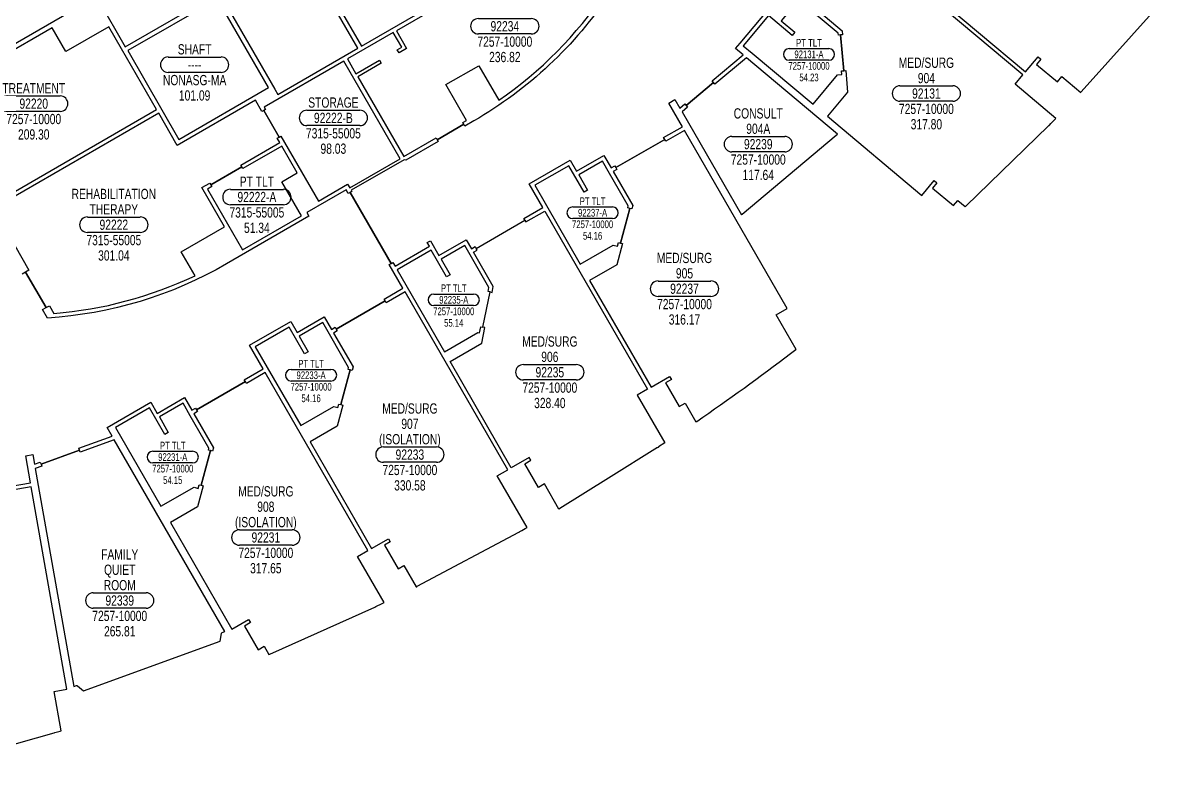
# Model space of a CAD drawing. Extents: x -1771 to 1587, y 4913 to 7321.
# Drawn here: x -301 to 1028, y 4998 to 5866 of the extents above; entities that cross this region are included whole.
import ezdxf
from ezdxf.enums import TextEntityAlignment as Align

# ---------------------------------------------------------------- set-up
doc = ezdxf.new("R2010")
doc.units = 0
doc.header["$LTSCALE"] = 48
doc.header["$MEASUREMENT"] = 0
doc.layers.get('0').update_dxf_attribs({"linetype": 'CONTINUOUS'})
for name, color, linetype in [('AREA', 3, 'CONTINUOUS'), ('AREA2', 1, 'CONTINUOUS'), ('COSTC', 6, 'CONTINUOUS'), ('PLINE2', 5, 'CONTINUOUS'), ('ROOMNA', 4, 'CONTINUOUS'), ('ROOMNO', 4, 'CONTINUOUS'), ('ROOMOV', 4, 'CONTINUOUS')]:
    doc.layers.add(name, color=color, linetype=linetype)

# ---------------------------------------------------------------- blocks, each defined once
blk = doc.blocks.new('ROOM')
at = {"layer": 'ROOMOV'}
for p, q in [((-31, 9), (31, 9)), ((31, -9), (-31, -9))]:
    blk.add_line(p, q, dxfattribs=at)
for centre, start, end in [((-31, 0), 90, 270), ((31, 0), 270, 90)]:
    blk.add_arc(centre, 9.04, start, end, dxfattribs=at)
at = {"width": 0.75, "flags": 1}
for tag, p in [('FLFIN', (-60, -36)), ('ICRA', (60, -36)), ('FLTYPE', (-60, -48)), ('USER1', (60, -48)), ('FLCOND', (-60, -60)), ('USER2', (60, -60)), ('WLFIN', (-60, -72)), ('SITE', (-24, -72)), ('UCODE', (24, -72)), ('USER3', (60, -72)), ('WLCOND', (-60, -96)), ('WLTYPE', (-60, -84)), ('BLDG', (-24, -84)), ('FLR', (-24, -96)), ('UDESC', (24, -84)), ('FCODE', (24, -96)), ('USER4', (60, -84)), ('USER5', (60, -96)), ('CLFIN', (-60, -108)), ('COSTCD', (-24, -108)), ('FDESC', (24, -108)), ('USER6', (60, -108)), ('CLTYPE', (-60, -120)), ('DEPTD', (-24, -120)), ('DIVISION', (24, -120)), ('USER7', (60, -120)), ('CLCOND', (-60, -132)), ('RDES', (-24, -132)), ('CONTACT', (24, -132)), ('USER8', (60, -132)), ('CLHT', (-60, -144)), ('CHDATE', (-24, -144)), ('OCCUP', (24, -144)), ('BLOCK', (60, -144)), ('BASE', (-60, -156)), ('CBACK', (-24, -156)), ('PRCONTACT', (24, -156)), ('BLOCK2', (60, -156))]:
    blk.add_attdef(tag, text='', height=6, dxfattribs=at).set_placement(p, align=Align.MIDDLE_CENTER)
at = {"layer": 'AREA', "width": 0.75}
blk.add_attdef('AREA', text='', height=12, dxfattribs=at).set_placement((0, -36), align=Align.MIDDLE_CENTER)
at = {"layer": 'AREA2', "width": 0.75}
blk.add_attdef('AREA2', text='', height=12, dxfattribs=at).set_placement((0, -36), align=Align.MIDDLE_CENTER)
at = {"layer": 'COSTC', "width": 0.75}
blk.add_attdef('COSTC', text='', height=12, dxfattribs=at).set_placement((0, -18), align=Align.MIDDLE_CENTER)
at = {"layer": 'ROOMNA', "width": 0.75}
for tag, p in [('RMNAA', (0, 54)), ('RMNAB', (0, 36)), ('RMNAC', (0, 18))]:
    blk.add_attdef(tag, text='', height=12, dxfattribs=at).set_placement(p, align=Align.MIDDLE_CENTER)
at = {"layer": 'ROOMNO', "width": 0.75}
blk.add_attdef('RMNU', text='', height=12, dxfattribs=at).set_placement((0, 0), align=Align.MIDDLE_CENTER)

msp = doc.modelspace()

# ---------------------------------------------------------------- linework, layer by layer
at = {"layer": 'PLINE2', "color": 6}
for points in [[(180.2, 6015.3), (134, 5988.6), (132.8, 5990.7), (91.2, 5966.7), (92.4, 5964.6), (39.9, 5934.3), (95.2, 5838.6), (235.5, 5919.6)], [(-219.5, 5894.4), (-278.3, 5996.2), (-302.5, 5982.2), (-304.1, 5984.8), (-335.2, 5966.8), (-333.7, 5964.2), (-474.7, 5882.8), (-415.9, 5781)], [(-75.6, 5898.9), (-78.5, 5904), (-76.4, 5905.2), (-94.4, 5936.4), (-96.5, 5935.2), (-112.6, 5963), (-217.2, 5902.6), (-211.2, 5892.2), (-212.4, 5891.5), (-181.4, 5837.8)], [(-73.4, 5894.1), (-178.4, 5833.4), (-118.4, 5729.5), (-13.4, 5790.2)], [(656.4, 5851.7), (654, 5851.5), (653.7, 5853.9), (607.3, 5892.9), (586.8, 5868.4), (602.9, 5854.9), (599.7, 5851.1), (572.1, 5874.3), (542.5, 5839), (552.7, 5830.5), (552.7, 5830.5), (624.2, 5770.6), (652.9, 5804.9), (658, 5805.3), (657.6, 5809.7), (660.1, 5809.9)], [(-185.6, 5835.4), (-200.6, 5861.4), (-250.9, 5832.4), (-266.8, 5860), (-391.4, 5788.1), (-375.4, 5760.4), (-397.9, 5747.4), (-394.9, 5742.2), (-397, 5741), (-376, 5704.6), (-373.9, 5705.8), (-361.4, 5684.2), (-359.4, 5685.4), (-339.9, 5651.6), (-144.6, 5764.3)], [(651.4, 5734.3), (652.9, 5735.6), (546.2, 5825), (546.1, 5825.1), (509.2, 5794.1), (507.6, 5796), (475.5, 5769), (477, 5767.1), (470.7, 5761.8), (540.4, 5641.1), (541.1, 5641.8)], [(74.8, 5821.2), (-18.6, 5767.2), (-17.1, 5764.6), (-19.2, 5763.4), (-1.2, 5732.2), (0.9, 5733.4), (44.9, 5657.3), (79.1, 5677.1), (81.6, 5672.8), (140.8, 5706.9)], [(2, 5679.9), (20.1, 5690.4), (2.1, 5721.6), (-43.5, 5695.2), (-44.7, 5697.3), (-81.1, 5676.3), (-79.9, 5674.2), (-85.1, 5671.2), (-44.1, 5600.2), (25, 5640)], [(409.5, 5648.7), (407.1, 5649.3), (407.7, 5651.5), (385.9, 5689.4), (385.9, 5689.4), (377.4, 5704.1), (349.7, 5688.1), (360.2, 5669.9), (356, 5667.5), (338, 5698.6), (298.2, 5675.7), (351.5, 5583.5), (390.2, 5605.8), (395.1, 5604.5), (396.3, 5608.7), (398.6, 5608.1)], [(226.4, 5597.3), (230.7, 5599.8), (229.5, 5601.9), (286.7, 5634.9), (287.9, 5632.8), (310, 5645.5), (430.3, 5437.2), (418.1, 5430.1), (450.4, 5374.3), (443.1, 5369.5), (443.2, 5369.3), (442.7, 5368.9), (442, 5368.5), (441.9, 5368.7), (384.7, 5333), (327.5, 5297.3), (326.9, 5297), (327, 5296.8), (326.5, 5296.5), (309.5, 5326.1), (302.5, 5322.1), (286.5, 5349.8), (293.5, 5353.8), (291.6, 5357.1), (270.8, 5345.1), (199, 5469.6), (236.2, 5491.1), (239.9, 5509.2), (237.5, 5509.7), (245.9, 5550.9), (248.3, 5550.4), (249.6, 5557.1)], [(245.9, 5550.9), (243.5, 5551.4), (244.5, 5556.2), (216.2, 5605.2), (188.5, 5589.2), (199, 5571.1), (194.8, 5568.6), (184.3, 5586.8), (184.3, 5586.8), (176.8, 5599.8), (137, 5576.9), (192.5, 5480.8), (231.4, 5503.3), (233.6, 5502.9), (235.1, 5510.2), (237.5, 5509.7)], [(82.1, 5459.7), (79.8, 5460.3), (80.3, 5462.5), (50, 5515.1), (22.3, 5499.1), (32.8, 5480.9), (28.6, 5478.4), (10.6, 5509.6), (-29.2, 5486.7), (24.1, 5394.4), (62.8, 5416.8), (67.8, 5415.5), (68.9, 5419.7), (71.2, 5419.1)], [(-81.5, 5365.2), (-83.9, 5365.8), (-83.3, 5368), (-105.2, 5405.8), (-105.2, 5405.9), (-113.7, 5420.6), (-141.4, 5404.6), (-130.9, 5386.4), (-135.1, 5384), (-153.1, 5415.1), (-192.8, 5392.2), (-139.5, 5300), (-100.8, 5322.3), (-95.9, 5321), (-94.7, 5325.3), (-92.4, 5324.6)], [(-194.2, 5377.9), (-234.1, 5363.4), (-234.9, 5365.7), (-280, 5349.3), (-279.2, 5347), (-286.7, 5344.3), (-283.2, 5324.3), (-283.2, 5324.2), (-241.7, 5089), (-238.3, 5090.2), (-238.3, 5090.3), (-238, 5090.4), (-237.2, 5089.8), (-230.1, 5083.8), (-70.2, 5142), (-68.6, 5151.1), (-68.4, 5152.4), (-68.3, 5152.2), (-68, 5152.3), (-68, 5152.2), (-64.6, 5153.4), (-64.7, 5153.6)]]:
    msp.add_lwpolyline(points, close=True, dxfattribs=at)
for points in [[(623.5, 5885.7), (658.4, 5856.4), (658.8, 5851.9), (656.4, 5851.7), (660.1, 5809.9), (662.5, 5810.1), (664.7, 5784.7), (641.1, 5756.5), (751.5, 5663.9), (766.1, 5681.3), (769.3, 5678.6), (764.2, 5672.5), (788.7, 5651.9), (793.8, 5658), (802.5, 5650.8), (803.1, 5651.4), (803.1, 5651.4), (899.9, 5745.3), (899.9, 5745.3), (900.4, 5745.8), (900.5, 5745.7, 0.000058), (901, 5746.2), (900.9, 5746.3, 0.000978), (908.5, 5754.1), (860.8, 5794.1), (869.8, 5804.9), (685.5, 5959.6)], [(237.9, 5915.3), (136.2, 5856.6), (148.2, 5835.7), (139.3, 5830.6), (137.2, 5834.3), (142.4, 5837.3), (132.5, 5854.5), (79, 5823.6), (88.9, 5806.4), (116.4, 5822.3), (118.5, 5818.6), (91, 5802.7), (145, 5709.3), (182.9, 5731.2), (184.1, 5729.1), (215.3, 5747.1), (214.1, 5749.2), (218.4, 5751.7), (194.3, 5793.6), (232.7, 5815.7), (256.1, 5775.2, 0.093985), (380.7, 5901)], [(386.5, 5900.8, -0.115658), (226.8, 5751), (216.5, 5745), (215.3, 5747.1), (184.1, 5729.1), (185.3, 5727), (147.4, 5705.1), (145.4, 5705.7), (83.3, 5669.9), (84.1, 5668.6), (82, 5667.3), (130, 5584.2), (132.1, 5585.4), (134.6, 5581.1), (174.9, 5604.3), (172.4, 5608.7), (176, 5610.8), (186, 5593.5), (218, 5611.9), (224, 5601.5), (228.3, 5604), (229.5, 5601.9), (286.7, 5634.9), (285.5, 5637), (307.6, 5649.8), (291.6, 5677.5), (339.7, 5705.3), (347.2, 5692.3), (379.2, 5710.7), (387.7, 5696), (392, 5698.5), (393.2, 5696.4), (450.4, 5729.4), (449.2, 5731.5), (471.2, 5744.2), (455.2, 5771.9), (462.4, 5776.1), (468.2, 5766.1), (473.9, 5770.9), (475.5, 5769), (507.6, 5796), (506.1, 5797.9), (542.3, 5828.3), (533.4, 5835.7), (538.8, 5842.1), (538.8, 5842.1), (571.5, 5881.1)], [(762.8, 5901.1), (873, 5808.7), (887.7, 5826.2), (890.9, 5823.4), (885.8, 5817.3), (910.3, 5796.7), (915.4, 5802.9), (937.6, 5784.2, 0.000041), (937.9, 5784.6), (937.8, 5784.7), (938.2, 5785.1), (938.2, 5785.1), (1028.5, 5885.6)], [(-317.1, 5323.2), (-292.3, 5327.6), (-297.8, 5359.1), (-289.6, 5360.6), (-287.5, 5349.2), (-280.9, 5351.6), (-280, 5349.3), (-234.9, 5365.7), (-235.8, 5368), (-196.7, 5382.1), (-202.5, 5392.2), (-151.3, 5421.8), (-143.8, 5408.8), (-111.9, 5427.2), (-103.4, 5412.5), (-99.1, 5415), (-97.8, 5412.9), (-40.7, 5445.9), (-41.9, 5448), (-19.8, 5460.8), (-35.8, 5488.5), (12.4, 5516.3), (19.9, 5503.3), (51.8, 5521.7), (60.3, 5507), (64.6, 5509.5), (65.8, 5507.4), (123, 5540.4), (121.8, 5542.5), (143.9, 5555.3), (127.9, 5583), (130, 5584.2), (82, 5667.3), (79.9, 5666.1), (77.4, 5670.4), (31.2, 5643.8), (33.7, 5639.5), (-62.8, 5583.7, -0.115628), (-272.5, 5520.3), (-278.1, 5530.2), (-274.1, 5532.5), (-298.1, 5574), (-302.1, 5571.7)], [(-394.5, 4998), (-264.7, 5034.9), (-264.7, 5034.9), (-263.7, 5035.1), (-263.7, 5035.1), (-257.4, 5036.9, 0.000104), (-256.3, 5037.3), (-264.4, 5083.2), (-249.6, 5085.8), (-291.4, 5322.8), (-316.3, 5318.4)]]:
    msp.add_lwpolyline(points, format="xyb", dxfattribs=at)
msp.add_lwpolyline([(-71.5, 5901.3), (-6.2, 5788.2), (-2.6, 5782.1), (91, 5836.1), (33.3, 5936.1)], dxfattribs=at)
for points in [[(-44.7, 5697.3), (-45.9, 5699.4), (-0.3, 5725.8), (-3.3, 5731), (-1.2, 5732.2), (-19.2, 5763.4), (-21.3, 5762.2), (-28.8, 5775.2), (-120.4, 5722.3), (-142.2, 5760.1), (-335.7, 5648.4), (-294.1, 5576.3), (-298.1, 5574), (-274.1, 5532.5), (-270.1, 5534.8), (-264.9, 5525.7, 0.090757), (-99.6, 5569.9), (-115.8, 5597.9), (-65.2, 5627.1), (-91.7, 5673), (-82.3, 5678.4), (-81.1, 5676.3)], [(473.6, 5740), (451.6, 5727.3), (450.4, 5729.4), (393.2, 5696.4), (394.4, 5694.3), (390.1, 5691.8), (413, 5652.2), (411.9, 5648), (409.5, 5648.7), (398.6, 5608.1), (401, 5607.5), (394.4, 5582.8), (362.5, 5564.4), (434.5, 5439.6), (456.1, 5452.1), (458.3, 5448.4), (451.3, 5444.4), (467.3, 5416.7), (474.3, 5420.7), (486.9, 5398.9), (487.9, 5399.6), (488, 5399.4, 0.012136), (597.8, 5478.8), (597.7, 5479), (603.9, 5483.4, 0.00004), (604.3, 5483.7), (580.9, 5524.1), (593.9, 5531.6)], [(146.3, 5551), (124.2, 5538.3), (123, 5540.4), (65.8, 5507.4), (67, 5505.3), (62.7, 5502.8), (85.6, 5463.2), (84.5, 5459), (82.1, 5459.7), (71.2, 5419.1), (73.6, 5418.5), (67, 5393.8), (35.1, 5375.4), (107.1, 5250.6), (126.9, 5262), (129.1, 5258.3), (122.1, 5254.3), (138.1, 5226.6), (145.1, 5230.6), (159.5, 5205.7, 0.000001), (159.5, 5205.7), (159.5, 5205.7), (159.6, 5205.5, 0.000049), (160, 5205.8), (160, 5205.9), (160.6, 5206.3), (160.6, 5206.3), (279.7, 5269.8), (279.7, 5269.8), (280.3, 5270.1), (280.4, 5269.9, 0.000058), (280.9, 5270.2), (280.8, 5270.4, 0.000874), (289.3, 5275.2), (254.4, 5335.6), (266.6, 5342.7)], [(-17.4, 5456.5), (-39.5, 5443.8), (-40.7, 5445.9), (-97.8, 5412.9), (-96.6, 5410.8), (-100.9, 5408.3), (-78.1, 5368.6), (-79.1, 5364.6), (-81.5, 5365.2), (-92.4, 5324.6), (-90, 5324), (-96.6, 5299.4), (-128.5, 5280.9), (-56.5, 5156.1), (-36.8, 5167.5), (-34.7, 5163.8), (-41.6, 5159.8), (-25.6, 5132.1), (-18.7, 5136.1), (-13.1, 5126.4), (-12.2, 5126.8), (-12.2, 5126.8), (110.9, 5182), (110.9, 5182), (111.6, 5182.3), (111.7, 5182.1, 0.000058), (112.3, 5182.4), (112.2, 5182.5, 0.000962), (121.9, 5187.2), (90.7, 5241.1), (102.9, 5248.2)]]:
    msp.add_lwpolyline(points, format="xyb", close=True, dxfattribs=at)

# ---------------------------------------------------------------- block references
at = {"layer": 'ROOMNO'}
ref = msp.add_blockref('ROOM', (263.2, 5861.9), dxfattribs=at)
ref.add_attrib('RMNU', '92234', dxfattribs={"height": 12, "width": 0.75}).set_placement((263.2, 5861.9), align=Align.MIDDLE_CENTER)
ref.add_attrib('RMNAC', 'MEDICATION 1', dxfattribs={"layer": 'ROOMNA', "height": 12, "width": 0.75}).set_placement((263.2, 5879.9), align=Align.MIDDLE_CENTER)
ref.add_attrib('COSTC', '7257-10000', dxfattribs={"layer": 'COSTC', "height": 12, "width": 0.75}).set_placement((263.2, 5843.9), align=Align.MIDDLE_CENTER)
ref.add_attrib('AREA2', '236.82', dxfattribs={"layer": 'AREA2', "height": 12, "width": 0.75}).set_placement((263.2, 5825.9), align=Align.MIDDLE_CENTER)
ref = msp.add_blockref('ROOM', (-100.1, 5816.9), dxfattribs=at)
ref.add_attrib('RMNU', '----', dxfattribs={"height": 12, "width": 0.75}).set_placement((-100.1, 5816.9), align=Align.MIDDLE_CENTER)
ref.add_attrib('RMNAC', 'SHAFT', dxfattribs={"layer": 'ROOMNA', "height": 12, "width": 0.75}).set_placement((-100.1, 5834.9), align=Align.MIDDLE_CENTER)
ref.add_attrib('COSTC', 'NONASG-MA', dxfattribs={"layer": 'COSTC', "height": 12, "width": 0.75}).set_placement((-100.1, 5798.9), align=Align.MIDDLE_CENTER)
ref.add_attrib('AREA2', '101.09', dxfattribs={"layer": 'AREA2', "height": 12, "width": 0.75}).set_placement((-100.1, 5780.9), align=Align.MIDDLE_CENTER)
ref = msp.add_blockref('ROOM', (619.4, 5829), dxfattribs=dict(at, xscale=0.75, yscale=0.75, zscale=0.75))
ref.add_attrib('RMNU', '92131-A', dxfattribs={"height": 9, "width": 0.75}).set_placement((619.4, 5829), align=Align.MIDDLE_CENTER)
ref.add_attrib('RMNAC', 'PT TLT', dxfattribs={"layer": 'ROOMNA', "height": 9, "width": 0.75}).set_placement((619.4, 5842.5), align=Align.MIDDLE_CENTER)
ref.add_attrib('COSTC', '7257-10000', dxfattribs={"layer": 'COSTC', "height": 9, "width": 0.75}).set_placement((619.4, 5815.5), align=Align.MIDDLE_CENTER)
ref.add_attrib('AREA2', '54.23', dxfattribs={"layer": 'AREA2', "height": 9, "width": 0.75}).set_placement((619.4, 5802), align=Align.MIDDLE_CENTER)
ref = msp.add_blockref('ROOM', (756.9, 5783.2), dxfattribs=at)
ref.add_attrib('RMNU', '92131', dxfattribs={"height": 12, "width": 0.75}).set_placement((756.9, 5783.2), align=Align.MIDDLE_CENTER)
ref.add_attrib('RMNAB', 'MED/SURG', dxfattribs={"layer": 'ROOMNA', "height": 12, "width": 0.75}).set_placement((756.9, 5819.2), align=Align.MIDDLE_CENTER)
ref.add_attrib('RMNAC', '904', dxfattribs={"layer": 'ROOMNA', "height": 12, "width": 0.75}).set_placement((756.9, 5801.2), align=Align.MIDDLE_CENTER)
ref.add_attrib('COSTC', '7257-10000', dxfattribs={"layer": 'COSTC', "height": 12, "width": 0.75}).set_placement((756.9, 5765.2), align=Align.MIDDLE_CENTER)
ref.add_attrib('AREA2', '317.80', dxfattribs={"layer": 'AREA2', "height": 12, "width": 0.75}).set_placement((756.9, 5747.2), align=Align.MIDDLE_CENTER)
ref = msp.add_blockref('ROOM', (-288.5, 5771.3), dxfattribs=at)
ref.add_attrib('RMNU', '92220', dxfattribs={"height": 12, "width": 0.75}).set_placement((-288.5, 5771.3), align=Align.MIDDLE_CENTER)
ref.add_attrib('RMNAC', 'TREATMENT', dxfattribs={"layer": 'ROOMNA', "height": 12, "width": 0.75}).set_placement((-288.5, 5789.3), align=Align.MIDDLE_CENTER)
ref.add_attrib('COSTC', '7257-10000', dxfattribs={"layer": 'COSTC', "height": 12, "width": 0.75}).set_placement((-288.5, 5753.3), align=Align.MIDDLE_CENTER)
ref.add_attrib('AREA2', '209.30', dxfattribs={"layer": 'AREA2', "height": 12, "width": 0.75}).set_placement((-288.5, 5735.3), align=Align.MIDDLE_CENTER)
ref = msp.add_blockref('ROOM', (62.4, 5754.6), dxfattribs=at)
ref.add_attrib('RMNU', '92222-B', dxfattribs={"height": 12, "width": 0.75}).set_placement((62.4, 5754.6), align=Align.MIDDLE_CENTER)
ref.add_attrib('RMNAC', 'STORAGE', dxfattribs={"layer": 'ROOMNA', "height": 12, "width": 0.75}).set_placement((62.4, 5772.6), align=Align.MIDDLE_CENTER)
ref.add_attrib('COSTC', '7315-55005', dxfattribs={"layer": 'COSTC', "height": 12, "width": 0.75}).set_placement((62.4, 5736.6), align=Align.MIDDLE_CENTER)
ref.add_attrib('AREA2', '98.03', dxfattribs={"layer": 'AREA2', "height": 12, "width": 0.75}).set_placement((62.4, 5718.6), align=Align.MIDDLE_CENTER)
ref = msp.add_blockref('ROOM', (560, 5723.9), dxfattribs=at)
ref.add_attrib('RMNU', '92239', dxfattribs={"height": 12, "width": 0.75}).set_placement((560, 5723.9), align=Align.MIDDLE_CENTER)
ref.add_attrib('RMNAB', 'CONSULT', dxfattribs={"layer": 'ROOMNA', "height": 12, "width": 0.75}).set_placement((560, 5759.9), align=Align.MIDDLE_CENTER)
ref.add_attrib('RMNAC', '904A', dxfattribs={"layer": 'ROOMNA', "height": 12, "width": 0.75}).set_placement((560, 5741.9), align=Align.MIDDLE_CENTER)
ref.add_attrib('COSTC', '7257-10000', dxfattribs={"layer": 'COSTC', "height": 12, "width": 0.75}).set_placement((560, 5705.9), align=Align.MIDDLE_CENTER)
ref.add_attrib('AREA2', '117.64', dxfattribs={"layer": 'AREA2', "height": 12, "width": 0.75}).set_placement((560, 5687.9), align=Align.MIDDLE_CENTER)
ref = msp.add_blockref('ROOM', (-27.2, 5662), dxfattribs=at)
ref.add_attrib('RMNU', '92222-A', dxfattribs={"height": 12, "width": 0.75}).set_placement((-27.2, 5662), align=Align.MIDDLE_CENTER)
ref.add_attrib('RMNAC', 'PT TLT', dxfattribs={"layer": 'ROOMNA', "height": 12, "width": 0.75}).set_placement((-27.2, 5680), align=Align.MIDDLE_CENTER)
ref.add_attrib('COSTC', '7315-55005', dxfattribs={"layer": 'COSTC', "height": 12, "width": 0.75}).set_placement((-27.2, 5644), align=Align.MIDDLE_CENTER)
ref.add_attrib('AREA2', '51.34', dxfattribs={"layer": 'AREA2', "height": 12, "width": 0.75}).set_placement((-27.2, 5626), align=Align.MIDDLE_CENTER)
ref = msp.add_blockref('ROOM', (-194.7, 5629.6), dxfattribs=at)
ref.add_attrib('RMNU', '92222', dxfattribs={"height": 12, "width": 0.75}).set_placement((-194.7, 5629.6), align=Align.MIDDLE_CENTER)
ref.add_attrib('RMNAB', 'REHABILITATION', dxfattribs={"layer": 'ROOMNA', "height": 12, "width": 0.75}).set_placement((-194.7, 5665.6), align=Align.MIDDLE_CENTER)
ref.add_attrib('RMNAC', 'THERAPY', dxfattribs={"layer": 'ROOMNA', "height": 12, "width": 0.75}).set_placement((-194.7, 5647.6), align=Align.MIDDLE_CENTER)
ref.add_attrib('COSTC', '7315-55005', dxfattribs={"layer": 'COSTC', "height": 12, "width": 0.75}).set_placement((-194.7, 5611.6), align=Align.MIDDLE_CENTER)
ref.add_attrib('AREA2', '301.04', dxfattribs={"layer": 'AREA2', "height": 12, "width": 0.75}).set_placement((-194.7, 5593.6), align=Align.MIDDLE_CENTER)
ref = msp.add_blockref('ROOM', (366, 5643.6), dxfattribs=dict(at, xscale=0.75, yscale=0.75, zscale=0.75))
ref.add_attrib('RMNU', '92237-A', dxfattribs={"height": 9, "width": 0.75}).set_placement((366, 5643.6), align=Align.MIDDLE_CENTER)
ref.add_attrib('RMNAC', 'PT TLT', dxfattribs={"layer": 'ROOMNA', "height": 9, "width": 0.75}).set_placement((366, 5657.1), align=Align.MIDDLE_CENTER)
ref.add_attrib('COSTC', '7257-10000', dxfattribs={"layer": 'COSTC', "height": 9, "width": 0.75}).set_placement((366, 5630.1), align=Align.MIDDLE_CENTER)
ref.add_attrib('AREA2', '54.16', dxfattribs={"layer": 'AREA2', "height": 9, "width": 0.75}).set_placement((366, 5616.6), align=Align.MIDDLE_CENTER)
ref = msp.add_blockref('ROOM', (473.6, 5554.7), dxfattribs=at)
ref.add_attrib('RMNU', '92237', dxfattribs={"height": 12, "width": 0.75}).set_placement((473.6, 5554.7), align=Align.MIDDLE_CENTER)
ref.add_attrib('RMNAB', 'MED/SURG', dxfattribs={"layer": 'ROOMNA', "height": 12, "width": 0.75}).set_placement((473.6, 5590.7), align=Align.MIDDLE_CENTER)
ref.add_attrib('RMNAC', '905', dxfattribs={"layer": 'ROOMNA', "height": 12, "width": 0.75}).set_placement((473.6, 5572.7), align=Align.MIDDLE_CENTER)
ref.add_attrib('COSTC', '7257-10000', dxfattribs={"layer": 'COSTC', "height": 12, "width": 0.75}).set_placement((473.6, 5536.7), align=Align.MIDDLE_CENTER)
ref.add_attrib('AREA2', '316.17', dxfattribs={"layer": 'AREA2', "height": 12, "width": 0.75}).set_placement((473.6, 5518.7), align=Align.MIDDLE_CENTER)
ref = msp.add_blockref('ROOM', (203.4, 5541.7), dxfattribs=dict(at, xscale=0.75, yscale=0.75, zscale=0.75))
ref.add_attrib('RMNU', '92235-A', dxfattribs={"height": 9, "width": 0.75}).set_placement((203.4, 5541.7), align=Align.MIDDLE_CENTER)
ref.add_attrib('RMNAC', 'PT TLT', dxfattribs={"layer": 'ROOMNA', "height": 9, "width": 0.75}).set_placement((203.4, 5555.2), align=Align.MIDDLE_CENTER)
ref.add_attrib('COSTC', '7257-10000', dxfattribs={"layer": 'COSTC', "height": 9, "width": 0.75}).set_placement((203.4, 5528.2), align=Align.MIDDLE_CENTER)
ref.add_attrib('AREA2', '55.14', dxfattribs={"layer": 'AREA2', "height": 9, "width": 0.75}).set_placement((203.4, 5514.7), align=Align.MIDDLE_CENTER)
ref = msp.add_blockref('ROOM', (315.9, 5456.9), dxfattribs=at)
ref.add_attrib('RMNU', '92235', dxfattribs={"height": 12, "width": 0.75}).set_placement((315.9, 5456.9), align=Align.MIDDLE_CENTER)
ref.add_attrib('RMNAB', 'MED/SURG', dxfattribs={"layer": 'ROOMNA', "height": 12, "width": 0.75}).set_placement((315.9, 5492.9), align=Align.MIDDLE_CENTER)
ref.add_attrib('RMNAC', '906', dxfattribs={"layer": 'ROOMNA', "height": 12, "width": 0.75}).set_placement((315.9, 5474.9), align=Align.MIDDLE_CENTER)
ref.add_attrib('COSTC', '7257-10000', dxfattribs={"layer": 'COSTC', "height": 12, "width": 0.75}).set_placement((315.9, 5438.9), align=Align.MIDDLE_CENTER)
ref.add_attrib('AREA2', '328.40', dxfattribs={"layer": 'AREA2', "height": 12, "width": 0.75}).set_placement((315.9, 5420.9), align=Align.MIDDLE_CENTER)
ref = msp.add_blockref('ROOM', (36.3, 5453.4), dxfattribs=dict(at, xscale=0.75, yscale=0.75, zscale=0.75))
ref.add_attrib('RMNU', '92233-A', dxfattribs={"height": 9, "width": 0.75}).set_placement((36.3, 5453.4), align=Align.MIDDLE_CENTER)
ref.add_attrib('RMNAC', 'PT TLT', dxfattribs={"layer": 'ROOMNA', "height": 9, "width": 0.75}).set_placement((36.3, 5466.9), align=Align.MIDDLE_CENTER)
ref.add_attrib('COSTC', '7257-10000', dxfattribs={"layer": 'COSTC', "height": 9, "width": 0.75}).set_placement((36.3, 5439.9), align=Align.MIDDLE_CENTER)
ref.add_attrib('AREA2', '54.16', dxfattribs={"layer": 'AREA2', "height": 9, "width": 0.75}).set_placement((36.3, 5426.4), align=Align.MIDDLE_CENTER)
ref = msp.add_blockref('ROOM', (152, 5360.5), dxfattribs=at)
ref.add_attrib('RMNU', '92233', dxfattribs={"height": 12, "width": 0.75}).set_placement((152, 5360.5), align=Align.MIDDLE_CENTER)
ref.add_attrib('RMNAA', 'MED/SURG', dxfattribs={"layer": 'ROOMNA', "height": 12, "width": 0.75}).set_placement((152, 5414.5), align=Align.MIDDLE_CENTER)
ref.add_attrib('RMNAB', '907', dxfattribs={"layer": 'ROOMNA', "height": 12, "width": 0.75}).set_placement((152, 5396.5), align=Align.MIDDLE_CENTER)
ref.add_attrib('RMNAC', '(ISOLATION)', dxfattribs={"layer": 'ROOMNA', "height": 12, "width": 0.75}).set_placement((152, 5378.5), align=Align.MIDDLE_CENTER)
ref.add_attrib('COSTC', '7257-10000', dxfattribs={"layer": 'COSTC', "height": 12, "width": 0.75}).set_placement((152, 5342.5), align=Align.MIDDLE_CENTER)
ref.add_attrib('AREA2', '330.58', dxfattribs={"layer": 'AREA2', "height": 12, "width": 0.75}).set_placement((152, 5324.5), align=Align.MIDDLE_CENTER)
ref = msp.add_blockref('ROOM', (-125.7, 5357.6), dxfattribs=dict(at, xscale=0.75, yscale=0.75, zscale=0.75))
ref.add_attrib('RMNU', '92231-A', dxfattribs={"height": 9, "width": 0.75}).set_placement((-125.7, 5357.6), align=Align.MIDDLE_CENTER)
ref.add_attrib('RMNAC', 'PT TLT', dxfattribs={"layer": 'ROOMNA', "height": 9, "width": 0.75}).set_placement((-125.7, 5371.1), align=Align.MIDDLE_CENTER)
ref.add_attrib('COSTC', '7257-10000', dxfattribs={"layer": 'COSTC', "height": 9, "width": 0.75}).set_placement((-125.7, 5344.1), align=Align.MIDDLE_CENTER)
ref.add_attrib('AREA2', '54.15', dxfattribs={"layer": 'AREA2', "height": 9, "width": 0.75}).set_placement((-125.7, 5330.6), align=Align.MIDDLE_CENTER)
ref = msp.add_blockref('ROOM', (-16.7, 5263.5), dxfattribs=at)
ref.add_attrib('RMNU', '92231', dxfattribs={"height": 12, "width": 0.75}).set_placement((-16.7, 5263.5), align=Align.MIDDLE_CENTER)
ref.add_attrib('RMNAA', 'MED/SURG', dxfattribs={"layer": 'ROOMNA', "height": 12, "width": 0.75}).set_placement((-16.7, 5317.5), align=Align.MIDDLE_CENTER)
ref.add_attrib('RMNAB', '908', dxfattribs={"layer": 'ROOMNA', "height": 12, "width": 0.75}).set_placement((-16.7, 5299.5), align=Align.MIDDLE_CENTER)
ref.add_attrib('RMNAC', '(ISOLATION)', dxfattribs={"layer": 'ROOMNA', "height": 12, "width": 0.75}).set_placement((-16.7, 5281.5), align=Align.MIDDLE_CENTER)
ref.add_attrib('COSTC', '7257-10000', dxfattribs={"layer": 'COSTC', "height": 12, "width": 0.75}).set_placement((-16.7, 5245.5), align=Align.MIDDLE_CENTER)
ref.add_attrib('AREA2', '317.65', dxfattribs={"layer": 'AREA2', "height": 12, "width": 0.75}).set_placement((-16.7, 5227.5), align=Align.MIDDLE_CENTER)
ref = msp.add_blockref('ROOM', (-187.8, 5189.7), dxfattribs=at)
ref.add_attrib('RMNU', '92339', dxfattribs={"height": 12, "width": 0.75}).set_placement((-187.8, 5189.7), align=Align.MIDDLE_CENTER)
ref.add_attrib('RMNAA', 'FAMILY', dxfattribs={"layer": 'ROOMNA', "height": 12, "width": 0.75}).set_placement((-187.8, 5243.7), align=Align.MIDDLE_CENTER)
ref.add_attrib('RMNAB', 'QUIET', dxfattribs={"layer": 'ROOMNA', "height": 12, "width": 0.75}).set_placement((-187.8, 5225.7), align=Align.MIDDLE_CENTER)
ref.add_attrib('RMNAC', 'ROOM', dxfattribs={"layer": 'ROOMNA', "height": 12, "width": 0.75}).set_placement((-187.8, 5207.7), align=Align.MIDDLE_CENTER)
ref.add_attrib('COSTC', '7257-10000', dxfattribs={"layer": 'COSTC', "height": 12, "width": 0.75}).set_placement((-187.8, 5171.7), align=Align.MIDDLE_CENTER)
ref.add_attrib('AREA2', '265.81', dxfattribs={"layer": 'AREA2', "height": 12, "width": 0.75}).set_placement((-187.8, 5153.7), align=Align.MIDDLE_CENTER)

doc.saveas('drawing.dxf')
